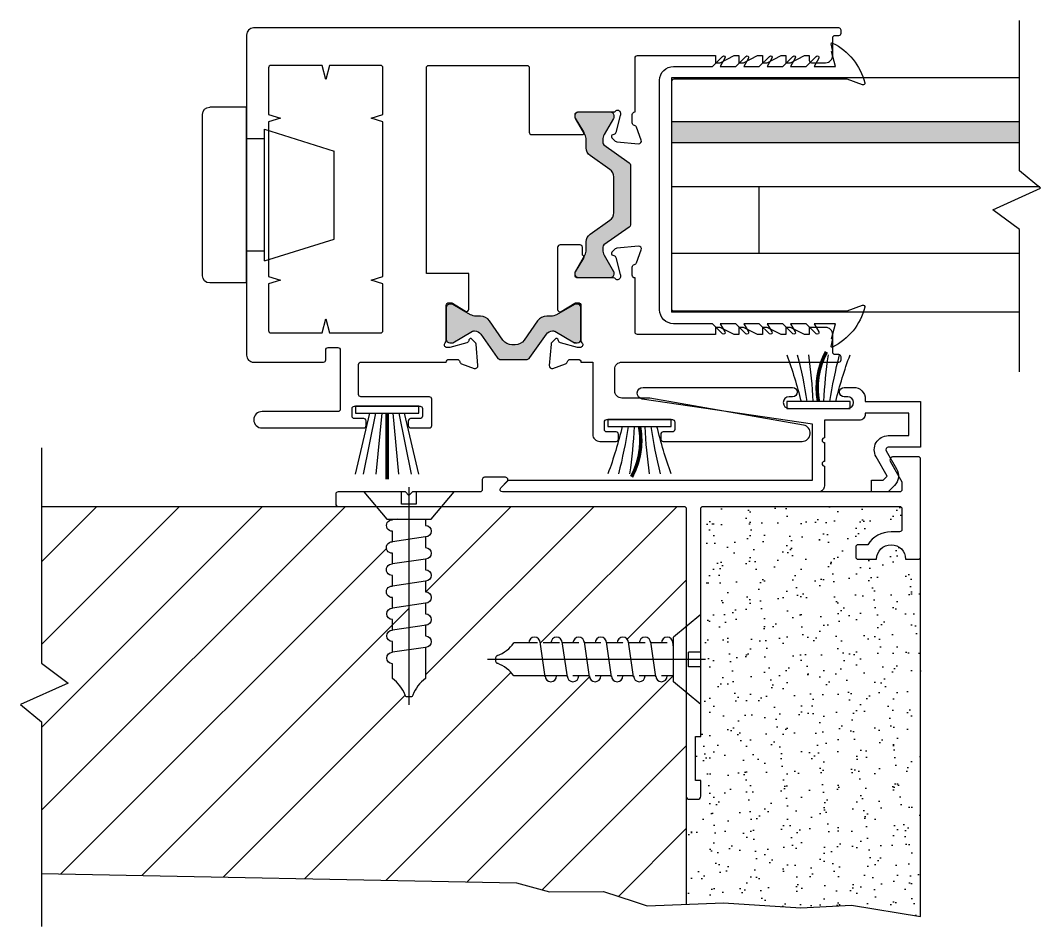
# Model space of a CAD drawing. Extents: x -10.3 to 43.3, y -15.2 to 27.6.
# Drawn here: x 6.907 to 11.259, y -7.689 to -3.822 of the extents above; entities that cross this region are included whole.
import ezdxf

# ---------------------------------------------------------------- set-up
doc = ezdxf.new("R2010")
doc.units = 0
doc.header["$LTSCALE"] = 0.25
doc.header["$MEASUREMENT"] = 0
doc.layers.get('0').update_dxf_attribs({"linetype": 'CONTINUOUS'})
for name, color, linetype in [('ALUM-RED', 1, 'CONTINUOUS'), ('FRAME', 1, 'CONTINUOUS'), ('GEOM', 1, 'CONTINUOUS'), ('GLASS-VINYL', 7, 'CONTINUOUS'), ('I-STRUT', 7, 'CONTINUOUS'), ('MISC', 7, 'CONTINUOUS'), ('SEAL', 7, 'CONTINUOUS'), ('SILL-PAN', 7, 'CONTINUOUS'), ('VENT', 5, 'CONTINUOUS')]:
    doc.layers.add(name, color=color, linetype=linetype)
doc.styles.get("Standard").update_dxf_attribs({"font": 'simplex.shx'})

# ---------------------------------------------------------------- blocks, each defined once
blk = doc.blocks.new('A$C078B526A')
blk.add_lwpolyline([(0.1924, 0.9287), (0.1924, 0)])
blk.add_lwpolyline([(0.0973, 0.793), (0.2875, 0.793), (0.3848, 0.9089), (0.2237, 0.9089), (0.2237, 0.8568), (0.1611, 0.8568), (0.1611, 0.9089), (0, 0.9089)], close=True)
at = {"linetype": 'Continuous'}
blk.add_lwpolyline([(0.263, 0.793), (0.263, 0.7655, -1), (0.263, 0.7166), (0.263, 0.6712, -1), (0.263, 0.6223), (0.263, 0.5769, -1), (0.263, 0.5281), (0.263, 0.4827, -1), (0.263, 0.4338), (0.263, 0.3884, -1), (0.263, 0.3395), (0.263, 0.2941, -1), (0.263, 0.2452), (0.263, 0.112, 0.148821), (0.2089, 0.0419, -0.355272), (0.1992, 0.0339), (0.1856, 0.0339, -0.355272), (0.1758, 0.0419, 0.148821), (0.1218, 0.112), (0.1218, 0.1754, -1), (0.1218, 0.2243), (0.1218, 0.2697, -1), (0.1218, 0.3186), (0.1218, 0.3639, -1), (0.1218, 0.4128), (0.1218, 0.4582, -1.039493), (0.1218, 0.5071), (0.1218, 0.5525, -1.039493), (0.1218, 0.6014), (0.1218, 0.6468, -1.039493), (0.1218, 0.6957), (0.1218, 0.7411, -1.039493), (0.1218, 0.7899), (0.1218, 0.793)], format="xyb", dxfattribs=at)
for points in [[(0.142, 0.793), (0.1218, 0.7899)], [(0.263, 0.7166), (0.1218, 0.6957)], [(0.263, 0.6223), (0.1218, 0.6014)], [(0.263, 0.5281), (0.1218, 0.5071)], [(0.263, 0.4338), (0.1218, 0.4128)], [(0.2672, 0.3399), (0.1218, 0.3186)], [(0.263, 0.2452), (0.1218, 0.2243)]]:
    blk.add_lwpolyline(points, dxfattribs=at)
blk = doc.blocks.new('A$C3DB10A03')
for p, q in [((0.9089, 0.3848), (0.793, 0.2875)), ((0.9089, 0.2237), (0.9089, 0.3848)), ((0.793, 0.0973), (0.793, 0.2875)), ((0.8568, 0.1611), (0.8568, 0.2237)), ((0.9089, 0.2237), (0.8568, 0.2237)), ((0.9287, 0.1924), (0, 0.1924)), ((0.9089, 0.1611), (0.8568, 0.1611)), ((0.9089, 0), (0.9089, 0.1611)), ((0.9089, 0), (0.793, 0.0973))]:
    blk.add_line(p, q)
at = {"linetype": 'Continuous'}
for p, q in [((0.2128, 0.263), (0.112, 0.263)), ((0.2456, 0.1176), (0.2239, 0.2672)), ((0.3071, 0.263), (0.237, 0.263)), ((0.3399, 0.1176), (0.3182, 0.2672)), ((0.3884, 0.263), (0.3186, 0.263)), ((0.4342, 0.1176), (0.4125, 0.2672)), ((0.4827, 0.263), (0.4128, 0.263)), ((0.5284, 0.1176), (0.5067, 0.2672)), ((0.5769, 0.263), (0.5071, 0.263)), ((0.6227, 0.1176), (0.601, 0.2672)), ((0.6712, 0.263), (0.6014, 0.263)), ((0.717, 0.1176), (0.6953, 0.2672)), ((0.7655, 0.263), (0.6957, 0.263)), ((0.793, 0.2428), (0.7896, 0.2672)), ((0.793, 0.263), (0.7899, 0.263)), ((0.0339, 0.1992), (0.0339, 0.1856)), ((0.2448, 0.1218), (0.112, 0.1218)), ((0.3391, 0.1218), (0.237, 0.1218)), ((0.4334, 0.1218), (0.3639, 0.1218)), ((0.5277, 0.1218), (0.4582, 0.1218)), ((0.622, 0.1218), (0.5525, 0.1218)), ((0.7162, 0.1218), (0.6468, 0.1218)), ((0.793, 0.1218), (0.7411, 0.1218))]:
    blk.add_line(p, q, dxfattribs=at)
for centre, radius, start, end in [((-0.0118, 0.3511), 0.152, 290.7051, 324.5638), ((0.1998, 0.263), 0.0244, 0, 180), ((0.2941, 0.263), 0.0244, 0, 180), ((0.3884, 0.263), 0.0244, 0, 180), ((0.4827, 0.263), 0.0244, 0, 180), ((0.4827, 0.263), 0.0244, 0, 180), ((0.5769, 0.263), 0.0244, 0, 180), ((0.6712, 0.263), 0.0244, 0, 180), ((0.6712, 0.263), 0.0244, 0, 180), ((0.7655, 0.263), 0.0244, 0, 180), ((0.7655, 0.263), 0.0244, 0, 180), ((0.0439, 0.1992), 0.00998, 101.7651, 180), ((0.0439, 0.1856), 0.00998, 180, 258.2349), ((-0.0118, 0.0337), 0.152, 35.4362, 69.2949), ((0.2697, 0.1218), 0.0244, 180, 0), ((0.3639, 0.1218), 0.0244, 180, 0), ((0.4582, 0.1218), 0.0244, 180, 0), ((0.5525, 0.1218), 0.0244, 180, 0), ((0.6468, 0.1218), 0.0244, 180, 0), ((0.7411, 0.1218), 0.0244, 180, 0)]:
    blk.add_arc(centre, radius, start, end, dxfattribs=at)
blk = doc.blocks.new('*U69')
for centre, radius, start, end in [((-0.3873, 1.7871), 1.763, 283.6901, 290.4335), ((-0.2499, 1.9234), 1.8948, 278.4944, 284.616), ((-0.0485, 1.8591), 1.8372, 272.4486, 278.6634), ((-0.0485, -1.8591), 1.8372, 81.3366, 87.5514), ((-0.2499, -1.9234), 1.8948, 75.384, 81.5056), ((-0.3873, -1.7871), 1.763, 69.5665, 76.3099)]:
    blk.add_arc(centre, radius, start, end)
at = {"layer": 'SEAL'}
blk.add_lwpolyline([(0, -0.135), (0, 0.135), (0.03, 0.135), (0.03, -0.135)], close=True, dxfattribs=at)
at = {"layer": 'SEAL', "const_width": 0.015}
blk.add_lwpolyline([(0.03, 0, 0.174097), (0.2414, 0.0342)], format="xyb", dxfattribs=at)
at = {"flags": 9}
for tag, p in [('MANUFACTURER_PART_#', (0, -0.1988)), ('FLEETWOOD_PART_#', (-0.0006, -0.2487))]:
    blk.add_attdef(tag, p, '', height=0.0312, dxfattribs=at)
blk = doc.blocks.new('A$C1D443341')
for p, q in [((0.188, 0.75), (0.031, 0.75)), ((0.188, 0.75), (0.188, 0)), ((0, 0.719), (0, 0.031)), ((0.264, 0.656), (0.562, 0.563)), ((0.264, 0.656), (0.264, 0.094)), ((0.264, 0.615), (0.188, 0.615)), ((0.562, 0.563), (0.562, 0.187)), ((0.264, 0.094), (0.562, 0.187)), ((0.264, 0.135), (0.188, 0.135)), ((0.188, 0), (0.031, 0))]:
    blk.add_line(p, q)
for centre, start, end in [((0.031, 0.719), 90, 180), ((0.031, 0.031), 180, 270)]:
    blk.add_arc(centre, 0.031, start, end)
blk = doc.blocks.new('25064-18mmX6mm-I-STRUT')
at = {"layer": 'I-STRUT'}
h = blk.add_hatch(color=256, dxfattribs=at)
h.dxf.hatch_style = 1
h.paths.add_polyline_path([(-0.2205, 0.3535, 0.57735), (-0.2341, 0.3299), (-0.1953, 0.2566, -0.131652), (-0.189, 0.233), (-0.189, 0.1993, 0.244698), (-0.1722, 0.167), (-0.0877, 0.1078, -0.244698), (-0.0709, 0.0756), (-0.0709, -0.0773, -0.244698), (-0.0877, -0.1095), (-0.1722, -0.1687, 0.244698), (-0.189, -0.201), (-0.189, -0.2347, -0.131652), (-0.1953, -0.2583), (-0.2352, -0.3274, 0.245227), (-0.2355, -0.3346, 0.507805), (-0.2205, -0.3552), (-0.0866, -0.3552, 0.57735), (-0.073, -0.3316), (-0.1118, -0.2583, -0.131652), (-0.1181, -0.2347), (-0.1181, -0.2235, -0.244698), (-0.1131, -0.2139), (-0.005, -0.1382, 0.244698), (0, -0.1285), (0, -0.1268), (0, 0.1268, 0.244698), (-0.005, 0.1365), (-0.1131, 0.2122, -0.244698), (-0.1181, 0.2218), (-0.1181, 0.233, -0.131652), (-0.1118, 0.2566), (-0.0719, 0.3257, 0.245227), (-0.0716, 0.3329, 0.507805), (-0.0866, 0.3535)])
blk.add_lwpolyline([(0, -0.1299), (0, -0.1268), (0, 0.1268, 0.244698), (-0.005, 0.1365), (-0.1131, 0.2122, -0.244698), (-0.1181, 0.2218), (-0.1181, 0.233, -0.131652), (-0.1118, 0.2566), (-0.0719, 0.3257, 0.131652), (-0.0709, 0.3296), (-0.0709, 0.3377, 0.414214), (-0.0866, 0.3535), (-0.2205, 0.3535, 0.414214), (-0.2362, 0.3377), (-0.2362, 0.3296, 0.131652), (-0.2352, 0.3257), (-0.1953, 0.2566, -0.131652), (-0.189, 0.233), (-0.189, 0.1993, 0.244698), (-0.1722, 0.167), (-0.0877, 0.1078, -0.244698), (-0.0709, 0.0756), (-0.0709, -0.0773, -0.244698), (-0.0877, -0.1095), (-0.1722, -0.1687, 0.244698), (-0.189, -0.201), (-0.189, -0.2347, -0.131652), (-0.1953, -0.2583), (-0.2352, -0.3274, 0.131652), (-0.2362, -0.3313), (-0.2362, -0.3394, 0.414214), (-0.2205, -0.3552), (-0.0866, -0.3552, 0.414214), (-0.0709, -0.3394), (-0.0709, -0.3313, 0.131652), (-0.0719, -0.3274), (-0.1118, -0.2583, -0.131652), (-0.1181, -0.2347), (-0.1181, -0.2235, -0.244698), (-0.1131, -0.2139), (-0.005, -0.1382, 0.244698), (0, -0.1285)], format="xyb", dxfattribs=at)
blk = doc.blocks.new('3728-1-FIXED-INTERLOCKER')
at = {"layer": 'VENT', "linetype": 'Continuous'}
blk.add_lwpolyline([(-0.9169, 0.7195), (-0.9715, 0.7394), (-0.9715, 0.7394, 0.548619), (-0.9871, 0.7275), (-0.9791, 0.6359, 0.176327), (-0.9757, 0.6287), (-0.9616, 0.6146, 0.57735), (-0.9487, 0.618), (-0.9475, 0.6224, -0.267949), (-0.9393, 0.6306), (-0.8671, 0.65, -0.065543), (-0.8641, 0.6504), (-0.8555, 0.6504, -0.6885), (-0.8477, 0.6301, 0.213422), (-0.8516, 0.6214), (-0.8516, 0.471, -0.414214), (-0.8632, 0.4594), (-0.8718, 0.4594, -0.137872), (-0.8778, 0.4611), (-0.9332, 0.4949, 0.585524), (-0.9484, 0.4864), (-0.9484, 0.3344), (-0.7674, 0.3344), (-0.7674, -0.543, -0.414214), (-0.7774, -0.553), (-1.196, -0.553, -0.414214), (-1.206, -0.543), (-1.206, -0.268, 0.414214), (-1.216, -0.258), (-1.4324, -0.258, 0.585524), (-1.439, -0.2698), (-1.4031, -0.3286, -0.137872), (-1.4014, -0.3346), (-1.4014, -0.3432, -0.414214), (-1.413, -0.3548), (-1.5654, -0.3548, 0.213422), (-1.5741, -0.3587, -0.6885), (-1.5944, -0.3509), (-1.5944, -0.3423, -0.065543), (-1.594, -0.3393), (-1.5746, -0.2671, -0.267949), (-1.5664, -0.2589), (-1.562, -0.2577, 0.57735), (-1.5586, -0.2447), (-1.5727, -0.2307, 0.176327), (-1.5799, -0.2273), (-1.6715, -0.2193, 0.548619), (-1.6834, -0.2348), (-1.6834, -0.2349), (-1.6635, -0.2895, 0.263725), (-1.6548, -0.2969, -0.359508), (-1.6454, -0.3083), (-1.6454, -0.3432, -0.414214), (-1.657, -0.3548), (-1.657, -0.585, -0.414214), (-1.667, -0.595), (-2, -0.595), (-2, -0.565), (-2.02, -0.565), (-2.08, -0.595), (-2.1, -0.595), (-2.1, -0.565), (-2.12, -0.565), (-2.18, -0.595), (-2.2, -0.595), (-2.2, -0.565), (-2.22, -0.565), (-2.28, -0.595), (-2.3, -0.595), (-2.3, -0.565), (-2.32, -0.565), (-2.38, -0.595), (-2.4, -0.595), (-2.4, -0.575, 0.414214), (-2.41, -0.565), (-2.47, -0.565, 0.414214), (-2.5, -0.595), (-2.5, -0.671, -0.414214), (-2.51, -0.681), (-2.526, -0.681, 0.414214), (-2.536, -0.691), (-2.536, -0.703, 0.414214), (-2.526, -0.713), (-0.03, -0.713, 0.414214), (0, -0.683), (0, 0.683, 0.414214), (-0.03, 0.713), (-0.328, 0.713, 0.414214), (-0.338, 0.703), (-0.338, 0.661, -0.414214), (-0.348, 0.651), (-0.39, 0.651, -0.414214), (-0.4, 0.661), (-0.4, 0.914, -0.414214), (-0.39, 0.924), (-0.066, 0.924, 1), (-0.066, 0.994), (-0.5, 0.994, 0.414214), (-0.51, 0.984), (-0.51, 0.964, 0.414214), (-0.5, 0.954), (-0.46, 0.954, -0.414214), (-0.45, 0.944), (-0.45, 0.911, -0.414214), (-0.46, 0.901), (-0.74, 0.901, -0.414214), (-0.75, 0.911), (-0.75, 0.944, -0.414214), (-0.74, 0.954), (-0.7, 0.954, 0.414214), (-0.69, 0.964), (-0.69, 0.984, 0.414214), (-0.7, 0.994), (-0.78, 0.994, 0.414214), (-0.79, 0.984), (-0.79, 0.871, 0.414214), (-0.78, 0.861), (-0.488, 0.861, -0.414214), (-0.478, 0.851), (-0.478, 0.723, -0.414214), (-0.488, 0.713), (-0.8516, 0.713, -0.414214), (-0.8632, 0.7014), (-0.8981, 0.7014, -0.359508), (-0.9095, 0.7108, 0.263725), (-0.9169, 0.7195), (-0.9715, 0.7394), (-0.9715, 0.7394, 0.548619), (-0.9871, 0.7275), (-0.9791, 0.6359)], format="xyb", dxfattribs=at)
blk.add_lwpolyline([(-0.094, -0.3435), (-0.1445, -0.328), (-0.094, -0.3125), (-0.094, 0.3475), (-0.1445, 0.363), (-0.094, 0.3785), (-0.094, 0.578, 0.414214), (-0.104, 0.588), (-0.3227, 0.588), (-0.3382, 0.528), (-0.3537, 0.588), (-0.572, 0.588, 0.414214), (-0.582, 0.578), (-0.582, 0.3786), (-0.5315, 0.3633), (-0.582, 0.348), (-0.582, -0.313), (-0.5315, -0.3283), (-0.582, -0.3436), (-0.582, -0.543, 0.414214), (-0.572, -0.553), (-0.3537, -0.553), (-0.3382, -0.493), (-0.3227, -0.553), (-0.104, -0.553, 0.414214), (-0.094, -0.543)], format="xyb", close=True, dxfattribs=at)
blk = doc.blocks.new('3728-2-FIXED-INTERLOCKER')
at = {"layer": 'VENT', "linetype": 'Continuous'}
blk.add_lwpolyline([(-1.8264, 1.001, -0.414214), (-1.8164, 1.011), (-1.7764, 1.011, 0.414214), (-1.7664, 1.021), (-1.7664, 1.041, 0.414214), (-1.7764, 1.051), (-2.3695, 1.051, 0.916331), (-2.3756, 0.9815), (-1.7204, 0.866), (-1.6004, 0.866, -0.414214), (-1.5704, 0.836), (-1.5704, 0.743, -0.414214), (-1.6004, 0.713), (-2.526, 0.713, 0.414214), (-2.536, 0.703), (-2.536, 0.691, 0.414214), (-2.526, 0.681), (-2.51, 0.681, -0.414214), (-2.5, 0.671), (-2.5, 0.595, 0.414214), (-2.47, 0.565), (-2.4, 0.565), (-2.4, 0.595), (-2.38, 0.595), (-2.32, 0.565), (-2.3, 0.565), (-2.3, 0.595), (-2.28, 0.595), (-2.22, 0.565), (-2.2, 0.565), (-2.2, 0.595), (-2.18, 0.595), (-2.12, 0.565), (-2.1, 0.565), (-2.1, 0.595), (-2.08, 0.595), (-2.02, 0.565), (-2, 0.565), (-2, 0.595), (-1.667, 0.595, -0.414214), (-1.657, 0.585), (-1.657, 0.3539, -0.414214), (-1.6454, 0.3422), (-1.6454, 0.3074, -0.359508), (-1.6548, 0.296, 0.263725), (-1.6635, 0.2885), (-1.6834, 0.234), (-1.6834, 0.2339, 0.548619), (-1.6715, 0.2183), (-1.5799, 0.2264, 0.176327), (-1.5727, 0.2297), (-1.5586, 0.2438, 0.57735), (-1.562, 0.2568), (-1.5664, 0.2579, -0.267949), (-1.5746, 0.2662), (-1.594, 0.3384, -0.065543), (-1.5944, 0.3414), (-1.5944, 0.35, -0.6885), (-1.5741, 0.3577, 0.213422), (-1.5654, 0.3539), (-1.413, 0.3539, -0.414214), (-1.4014, 0.3422), (-1.4014, 0.3337, -0.137872), (-1.4031, 0.3276), (-1.439, 0.2688, 0.585524), (-1.4324, 0.257), (-1.4324, 0.223, 0.414214), (-1.4224, 0.213), (-1.337, 0.213, 0.414214), (-1.327, 0.223), (-1.327, 0.4879, 0.585524), (-1.3422, 0.4964), (-1.4001, 0.4611, -0.137872), (-1.4062, 0.4594), (-1.4148, 0.4594, -0.414214), (-1.4264, 0.471), (-1.4264, 0.6214, 0.213422), (-1.4303, 0.6301, -0.6885), (-1.4225, 0.6504), (-1.4139, 0.6504, -0.065543), (-1.4109, 0.65), (-1.3387, 0.6306, -0.267949), (-1.3305, 0.6224), (-1.3293, 0.618, 0.57735), (-1.3163, 0.6146), (-1.3022, 0.6287, 0.176327), (-1.2989, 0.6359), (-1.2909, 0.7275, 0.548619), (-1.3064, 0.7394), (-1.3065, 0.7394), (-1.3611, 0.7195, 0.263725), (-1.3685, 0.7108, -0.359508), (-1.3799, 0.7014), (-1.4148, 0.7014, -0.414214), (-1.4264, 0.713), (-1.4764, 0.713), (-1.4764, 0.7587), (-1.4764, 1.021, 0.414214), (-1.5064, 1.051), (-1.5764, 1.051, 0.414214), (-1.5864, 1.041), (-1.5864, 1.021, 0.414214), (-1.5764, 1.011), (-1.5364, 1.011, -0.414214), (-1.5264, 1.001), (-1.5264, 0.968, -0.414214), (-1.5364, 0.958), (-1.8164, 0.958, -0.414214), (-1.8264, 0.968)], format="xyb", close=True, dxfattribs=at)
blk = doc.blocks.new('25066-14.6mmX6mm-I-STRUT')
at = {"layer": 'I-STRUT'}
h = blk.add_hatch(color=256, dxfattribs=at)
h.dxf.hatch_style = 1
h.paths.add_polyline_path([(-0.0068, -0.063), (0, -0.063), (0.0068, -0.063, -0.244698), (0.0455, -0.0831), (0.1027, -0.1649, 0.304221), (0.1509, -0.1859, -0.181711), (0.1837, -0.1914), (0.2205, -0.2126), (0.2596, -0.2352, 0.245227), (0.2669, -0.2355, 0.507805), (0.2874, -0.2205), (0.2874, -0.2008), (0.2874, -0.1063), (0.2874, -0.0866, 0.57735), (0.2638, -0.073), (0.2205, -0.0945), (0.1728, -0.122), (0.166, -0.122, -0.244698), (0.1402, -0.1086), (0.07, -0.0084, 0.244698), (0.0539, 0), (0, 0), (-0.0539, 0, 0.244698), (-0.07, -0.0084), (-0.1402, -0.1086, -0.244698), (-0.166, -0.122), (-0.1728, -0.122), (-0.2596, -0.0719, 0.245227), (-0.2669, -0.0716, 0.507805), (-0.2874, -0.0866), (-0.2874, -0.1063), (-0.2874, -0.2008), (-0.2874, -0.2205, 0.57735), (-0.2638, -0.2341), (-0.1837, -0.1914, -0.131652), (-0.1601, -0.185), (-0.1414, -0.185, 0.244698), (-0.1027, -0.1649), (-0.0455, -0.0831, -0.244698)])
blk.add_lwpolyline([(-0.2635, -0.0709), (-0.2717, -0.0709, 0.414214), (-0.2874, -0.0866), (-0.2874, -0.1063), (-0.2874, -0.2008), (-0.2874, -0.2205, 0.414214), (-0.2717, -0.2362), (-0.2635, -0.2362, 0.131652), (-0.2596, -0.2352), (-0.1837, -0.1914, -0.131652), (-0.1601, -0.185), (-0.1414, -0.185, 0.244698), (-0.1027, -0.1649), (-0.0455, -0.0831, -0.244698), (-0.0068, -0.063), (0, -0.063), (0.0068, -0.063, -0.244698), (0.0455, -0.0831), (0.1027, -0.1649, 0.244698), (0.1414, -0.185), (0.1601, -0.185, -0.131652), (0.1837, -0.1914), (0.2205, -0.2126), (0.2596, -0.2352, 0.131652), (0.2635, -0.2362), (0.2717, -0.2362, 0.414214), (0.2874, -0.2205), (0.2874, -0.2008), (0.2874, -0.1063), (0.2874, -0.0866, 0.414214), (0.2717, -0.0709), (0.2635, -0.0709, 0.131652), (0.2596, -0.0719), (0.2205, -0.0945), (0.1755, -0.1205, -0.131652), (0.1696, -0.122), (0.166, -0.122, -0.244698), (0.1402, -0.1086), (0.07, -0.0084, 0.244698), (0.0539, 0), (0, 0), (-0.0539, 0, 0.244698), (-0.07, -0.0084), (-0.1402, -0.1086, -0.244698), (-0.166, -0.122), (-0.1696, -0.122, -0.131652), (-0.1755, -0.1205), (-0.2596, -0.0719), (-0.2614, -0.0709), (-0.2635, -0.0709, -0.131652), (-0.2596, -0.0719)], format="xyb", dxfattribs=at)
blk = doc.blocks.new('*U31')
for centre, radius, start, end in [((-0.3932, 1.8385), 1.8144, 283.4872, 290.1344), ((-0.2541, 1.9815), 1.9529, 278.3647, 284.3947), ((-0.0497, 1.9172), 1.8953, 272.4104, 278.5292), ((-0.0497, -1.9172), 1.8953, 81.4708, 87.5896), ((-0.2541, -1.9815), 1.9529, 75.6053, 81.6353), ((-0.3932, -1.8385), 1.8144, 69.8656, 76.5128)]:
    blk.add_arc(centre, radius, start, end)
at = {"layer": 'SEAL'}
blk.add_lwpolyline([(0, -0.135), (0, 0.135), (0.03, 0.135), (0.03, -0.135)], close=True, dxfattribs=at)
at = {"layer": 'SEAL', "const_width": 0.015}
blk.add_lwpolyline([(0.03, 0, 0.171612), (0.2445, 0.0342)], format="xyb", dxfattribs=at)
at = {"flags": 9}
for tag, p in [('MANUFACTURER_PART_#', (0, -0.1988)), ('FLEETWOOD_PART_#', (-0.0006, -0.2487))]:
    blk.add_attdef(tag, p, '', height=0.0312, dxfattribs=at)
blk = doc.blocks.new('19117-Seal')
for p, q in [((0.29, 0.1349), (0.03, 0.0742)), ((0.03, 0.0494), (0.29, 0.1025)), ((0.03, 0.0235), (0.29, 0.0488)), ((0.03, -0.0235), (0.29, -0.0488)), ((0.03, -0.0494), (0.29, -0.1025)), ((0.29, -0.135), (0.03, -0.0742))]:
    blk.add_line(p, q)
at = {"const_width": 0.015}
blk.add_lwpolyline([(0.03, 0), (0.3116, 0)], dxfattribs=at)
at = {"layer": 'SEAL'}
blk.add_lwpolyline([(0, -0.135), (0, 0.135), (0.03, 0.135), (0.03, -0.135)], close=True, dxfattribs=at)
at = {"flags": 9}
for tag, p in [('MANUFACTURER_PART_#', (0, -0.1988)), ('FLEETWOOD_PART_#', (-0.0006, -0.2487))]:
    blk.add_attdef(tag, p, '', height=0.0312, dxfattribs=at)
blk = doc.blocks.new('*U32')
for name, p in [('3728-2-FIXED-INTERLOCKER', (1.8125, 0)), ('3728-1-FIXED-INTERLOCKER', (1.8125, 0)), ('25066-14.6mmX6mm-I-STRUT', (0.6735, 0.7018))]:
    blk.add_blockref(name, p)
at = {"xscale": -1}
blk.add_blockref('25064-18mmX6mm-I-STRUT', (0.1749, 0), dxfattribs=at)
at = {"layer": 'MISC', "xscale": -1}
blk.add_blockref('A$C1D443341', (2.0005, -0.375), dxfattribs=at)
at = {"layer": 'SEAL', "xscale": -1, "rotation": 270}
for name, p in [('19117-Seal', (1.2125, 0.901)), ('*U31', (0.1361, 0.958))]:
    blk.add_blockref(name, p, dxfattribs=at)

msp = doc.modelspace()

# ---------------------------------------------------------------- hatches: boundary and pattern name
msp.add_hatch(color=256).paths.add_polyline_path([(11.169, -4.3448), (9.6838, -4.3448), (9.6838, -4.2548), (11.169, -4.2548)])
h = msp.add_hatch()
h.set_pattern_fill('ANSI31', color=256, scale=2, style=0)
h.set_pattern_definition([(45, (-131.40105, -180.5925), (-0.1767767, 0.1767767), [])])
edge = h.paths.add_edge_path()
edge.add_line((9.581, -7.5998), (9.7471, -7.5934))
edge.add_line((9.7471, -7.5934), (9.7471, -6.6892))
edge.add_line((9.7471, -6.6892), (9.6934, -6.6442))
edge.add_line((9.6934, -6.6442), (9.6934, -6.6196))
edge.add_line((9.6934, -6.6196), (9.6658, -6.6196))
edge.add_arc((9.6414, -6.6196), 0.0244, 189.9849, 360, ccw=False)
edge.add_line((9.6173, -6.6238), (9.6167, -6.6196))
edge.add_line((9.6167, -6.6196), (9.5716, -6.6196))
edge.add_arc((9.5471, -6.6196), 0.0244, 189.9849, 360, ccw=False)
edge.add_line((9.5231, -6.6238), (9.5224, -6.6196))
edge.add_line((9.5224, -6.6196), (9.4773, -6.6196))
edge.add_arc((9.4528, -6.6196), 0.0244, 189.9849, 360, ccw=False)
edge.add_line((9.4288, -6.6238), (9.4282, -6.6196))
edge.add_line((9.4282, -6.6196), (9.383, -6.6196))
edge.add_arc((9.3586, -6.6196), 0.0244, 189.9849, 360, ccw=False)
edge.add_line((9.3345, -6.6238), (9.3339, -6.6196))
edge.add_line((9.3339, -6.6196), (9.2887, -6.6196))
edge.add_arc((9.2643, -6.6196), 0.0244, -180, 0, ccw=False)
edge.add_line((9.2398, -6.6196), (9.1945, -6.6196))
edge.add_arc((9.17, -6.6196), 0.0244, 189.9849, 360, ccw=False)
edge.add_line((9.1459, -6.6238), (9.1453, -6.6196))
edge.add_line((9.1453, -6.6196), (9.1373, -6.6196))
edge.add_line((9.1373, -6.6196), (9.0123, -6.6196))
edge.add_arc((8.8885, -6.7077), 0.152, 35.4362, 69.2949)
edge.add_arc((8.9443, -6.5558), 0.00998, 180, 258.2349, ccw=False)
edge.add_line((8.9343, -6.5558), (8.9343, -6.5352))
edge.add_arc((8.8885, -6.3903), 0.152, 287.5356, 324.5638)
edge.add_line((9.0123, -6.4784), (9.0757, -6.4784))
edge.add_arc((9.1002, -6.4784), 0.0244, 9.9849, 180, ccw=False)
edge.add_line((9.1242, -6.4742), (9.1351, -6.549))
edge.add_line((9.1351, -6.549), (9.3236, -6.549))
edge.add_line((9.3236, -6.549), (9.3134, -6.4784))
edge.add_line((9.3134, -6.4784), (9.3586, -6.4784))
edge.add_arc((9.383, -6.4784), 0.0244, 9.9849, 180, ccw=False)
edge.add_line((9.4071, -6.4742), (9.4077, -6.4784))
edge.add_line((9.4077, -6.4784), (9.4528, -6.4784))
edge.add_arc((9.4773, -6.4784), 0.0244, 9.9849, 180, ccw=False)
edge.add_line((9.5014, -6.4742), (9.502, -6.4784))
edge.add_line((9.502, -6.4784), (9.5471, -6.4784))
edge.add_arc((9.5716, -6.4784), 0.0244, 9.9849, 180, ccw=False)
edge.add_line((9.5956, -6.4742), (9.5963, -6.4784))
edge.add_line((9.5963, -6.4784), (9.6414, -6.4784))
edge.add_arc((9.6658, -6.4784), 0.0244, 9.9849, 180, ccw=False)
edge.add_line((9.6899, -6.4742), (9.6905, -6.4784))
edge.add_line((9.6905, -6.4784), (9.6934, -6.4784))
edge.add_line((9.6934, -6.4784), (9.6934, -6.4539))
edge.add_line((9.6934, -6.4539), (9.7471, -6.4088))
edge.add_line((9.7471, -6.4088), (9.7471, -5.9058))
edge.add_arc((9.7371, -5.9058), 0.01, 360, 450.0334)
edge.add_line((9.7371, -5.8958), (8.7048, -5.8961))
edge.add_line((8.7048, -5.8961), (8.6599, -5.9497))
edge.add_line((8.6599, -5.9497), (8.6353, -5.9497))
edge.add_line((8.6353, -5.9497), (8.6353, -5.9773))
edge.add_arc((8.6353, -6.0017), 0.0244, -80.0151, 90, ccw=False)
edge.add_line((8.6396, -6.0258), (8.6353, -6.0264))
edge.add_line((8.6353, -6.0264), (8.6353, -6.0716))
edge.add_arc((8.6353, -6.096), 0.0244, -80.0151, 90, ccw=False)
edge.add_line((8.6396, -6.1201), (8.6353, -6.1207))
edge.add_line((8.6353, -6.1207), (8.6353, -6.1658))
edge.add_arc((8.6353, -6.1903), 0.0244, -80.0151, 90, ccw=False)
edge.add_line((8.6396, -6.2144), (8.6353, -6.215))
edge.add_line((8.6353, -6.215), (8.6353, -6.2601))
edge.add_arc((8.6353, -6.2846), 0.0244, -80.0151, 90, ccw=False)
edge.add_line((8.6396, -6.3086), (8.6353, -6.3093))
edge.add_line((8.6353, -6.3093), (8.6353, -6.3544))
edge.add_arc((8.6353, -6.3788), 0.0244, -90, 90, ccw=False)
edge.add_line((8.6353, -6.4033), (8.6353, -6.4487))
edge.add_arc((8.6353, -6.4731), 0.0244, -80.0151, 90, ccw=False)
edge.add_line((8.6396, -6.4972), (8.6353, -6.4978))
edge.add_line((8.6353, -6.4978), (8.6353, -6.5058))
edge.add_line((8.6353, -6.5058), (8.6353, -6.6308))
edge.add_arc((8.7234, -6.7546), 0.152, 125.4362, 159.2949)
edge.add_arc((8.5715, -6.6989), 0.00998, 270, 348.2349, ccw=False)
edge.add_line((8.5715, -6.7088), (8.5509, -6.7088))
edge.add_arc((8.406, -6.7546), 0.152, 17.5356, 54.5638)
edge.add_line((8.4941, -6.6308), (8.4941, -6.5674))
edge.add_arc((8.4941, -6.543), 0.0244, 99.9849, 270, ccw=False)
edge.add_line((8.4899, -6.5189), (8.5647, -6.508))
edge.add_line((8.5647, -6.508), (8.5647, -6.3195))
edge.add_line((8.5647, -6.3195), (8.4941, -6.3297))
edge.add_line((8.4941, -6.3297), (8.4941, -6.2846))
edge.add_arc((8.4941, -6.2601), 0.0244, 99.9849, 270, ccw=False)
edge.add_line((8.4899, -6.236), (8.4941, -6.2354))
edge.add_line((8.4941, -6.2354), (8.4941, -6.1903))
edge.add_arc((8.4941, -6.1658), 0.0244, 99.9849, 270, ccw=False)
edge.add_line((8.4899, -6.1418), (8.4941, -6.1412))
edge.add_line((8.4941, -6.1412), (8.4941, -6.096))
edge.add_arc((8.4941, -6.0716), 0.0244, 99.9849, 270, ccw=False)
edge.add_line((8.4899, -6.0475), (8.4941, -6.0469))
edge.add_line((8.4941, -6.0469), (8.4941, -6.0017))
edge.add_arc((8.4941, -5.9773), 0.0244, 99.9849, 270, ccw=False)
edge.add_line((8.4899, -5.9532), (8.4941, -5.9526))
edge.add_line((8.4941, -5.9526), (8.4941, -5.9497))
edge.add_line((8.4941, -5.9497), (8.4696, -5.9497))
edge.add_line((8.4696, -5.9497), (8.4247, -5.8962))
edge.add_line((8.4247, -5.8962), (6.997, -5.8963))
edge.add_line((6.997, -5.8963), (6.997, -6.5653))
edge.add_line((6.997, -6.5653), (7.1113, -6.6496))
edge.add_line((7.1113, -6.6496), (6.9074, -6.741))
edge.add_line((6.9074, -6.741), (6.997, -6.8153))
edge.add_line((6.997, -6.8153), (6.997, -7.4631))
edge.add_line((6.997, -7.4631), (9.0238, -7.5025))
edge.add_line((9.0238, -7.5025), (9.1637, -7.541))
edge.add_line((9.1637, -7.541), (9.3947, -7.5386))
edge.add_line((9.3947, -7.5386), (9.5245, -7.5822))
edge.add_line((9.5245, -7.5822), (9.581, -7.5998))
h = msp.add_hatch()
h.set_pattern_fill('AR-SAND', color=256, scale=0.0625, angle=90, style=0)
h.set_pattern_definition([(127.5, (-131.40105, -180.59251), (-0.120426486, -0.003937085), [0, -0.095, 0, -0.10625, 0, -0.1015625]), (97.5, (-131.40105, -180.59251), (-0.17638413, 0.11061104), [0, -0.05125, 0, -0.085625, 0, -0.0328125]), (57.5, (-131.40105, -180.66938), (-0.00035369, 0.194633866), [0, -0.03125, 0, -0.1125, 0, -0.146875]), (47.5, (-131.40105, -180.66938), (-0.05485472, 0.18788291), [0, -0.015625, 0, -0.07375, 0, -0.084375])])
edge = h.paths.add_edge_path()
edge.add_line((9.7471, -7.5934), (9.9057, -7.5873))
edge.add_line((9.9057, -7.5873), (10.2355, -7.6087))
edge.add_line((10.2355, -7.6087), (10.4528, -7.5981))
edge.add_line((10.4528, -7.5981), (10.747, -7.6454))
edge.add_line((10.747, -7.6454), (10.747, -6.1114))
edge.add_arc((10.737, -6.1114), 0.01, -90, 0, ccw=False)
edge.add_line((10.737, -6.1214), (10.683, -6.1214))
edge.add_arc((10.621, -6.1214), 0.062, 0, 180)
edge.add_line((10.559, -6.1214), (10.4801, -6.1214))
edge.add_arc((10.4801, -6.1114), 0.01, 180, 270, ccw=False)
edge.add_line((10.4701, -6.1114), (10.4701, -6.0694))
edge.add_arc((10.4801, -6.0694), 0.01, 90, 180, ccw=False)
edge.add_line((10.4801, -6.0594), (10.5218, -6.0594))
edge.add_arc((10.621, -6.1214), 0.117, 90, 148.0003, ccw=False)
edge.add_line((10.621, -6.0044), (10.657, -6.0044))
edge.add_arc((10.657, -5.9944), 0.01, 270, 360)
edge.add_line((10.667, -5.9944), (10.667, -5.9058))
edge.add_arc((10.657, -5.9058), 0.01, 0, 90)
edge.add_line((10.657, -5.8958), (9.8191, -5.8958))
edge.add_arc((9.8191, -5.9058), 0.01, 90, 180)
edge.add_line((9.8091, -5.9058), (9.8091, -6.3568))
edge.add_line((9.8091, -6.3568), (9.8093, -6.3566))
edge.add_line((9.8093, -6.3566), (9.8093, -6.5177))
edge.add_line((9.8093, -6.5177), (9.8093, -6.5803))
edge.add_line((9.8093, -6.5803), (9.8093, -6.5803))
edge.add_line((9.8093, -6.5803), (9.8093, -6.7414))
edge.add_line((9.8093, -6.7414), (9.8091, -6.8777))
edge.add_line((9.8091, -6.8777), (9.7871, -6.8777))
edge.add_line((9.7871, -6.8777), (9.7871, -7.0657))
edge.add_line((9.7871, -7.0657), (9.8091, -7.0657))
edge.add_line((9.8091, -7.0657), (9.8091, -7.1324))
edge.add_arc((9.7958, -7.1324), 0.0133, -90, 0, ccw=False)
edge.add_line((9.7958, -7.1457), (9.7471, -7.1457))
edge.add_line((9.7471, -7.1457), (9.7471, -7.5934))

# ---------------------------------------------------------------- linework, layer by layer
for p, q in [((6.997, -5.8963), (9.7371, -5.8958)), ((9.7471, -5.9058), (9.7471, -7.5934)), ((10.747, -7.6454), (10.747, -5.8963))]:
    msp.add_line(p, q)
msp.add_lwpolyline([(6.997, -7.4631), (9.0238, -7.5025), (9.1637, -7.541), (9.3947, -7.5386), (9.5245, -7.5822), (9.581, -7.5998), (9.9057, -7.5873), (10.2355, -7.6087), (10.4528, -7.5981), (10.747, -7.6454)])
at = {"layer": 'ALUM-RED'}
msp.add_lwpolyline([(10.667, -5.9058), (10.667, -5.9944, -0.414214), (10.657, -6.0044), (10.621, -6.0044, 0.258619), (10.5218, -6.0594), (10.4801, -6.0594, 0.414214), (10.4701, -6.0694), (10.4701, -6.1114, 0.414214), (10.4801, -6.1214), (10.559, -6.1214, -1), (10.683, -6.1214), (10.737, -6.1214, 0.414214), (10.747, -6.1114), (10.747, -5.6939, 0.414214), (10.737, -5.6839), (10.631, -5.6839, 0.57735), (10.6181, -5.7064), (10.667, -5.7912), (10.667, -5.8238, -0.414214), (10.657, -5.8338), (8.9634, -5.8338, -0.668179), (8.9563, -5.8168), (8.9841, -5.7889, 0.668179), (8.9771, -5.7718), (8.8872, -5.7718, 0.414214), (8.8772, -5.7818), (8.8772, -5.8238, -0.414214), (8.8672, -5.8338), (8.5797, -5.8338), (8.5647, -5.8488), (8.5497, -5.8338), (8.2622, -5.8338, 0.414214), (8.2522, -5.8438), (8.2522, -5.8858, 0.414214), (8.2622, -5.8958), (9.7371, -5.8958, -0.414214), (9.7471, -5.9058), (9.7471, -7.1324, 0.414214), (9.7605, -7.1457), (9.7958, -7.1457, 0.414214), (9.8091, -7.1324), (9.8091, -7.0657), (9.7871, -7.0657), (9.7871, -6.8777), (9.8091, -6.8777), (9.8091, -5.9058, -0.414214), (9.8191, -5.8958), (10.657, -5.8958, -0.414214)], format="xyb", close=True, dxfattribs=at)
at = {"layer": 'FRAME', "lineweight": 25}
msp.add_lwpolyline([(10.6092, -5.5938), (10.697, -5.5938), (10.697, -5.4978), (10.511, -5.4978), (10.511, -5.5028, -0.414214), (10.486, -5.5278), (10.3364, -5.5278), (10.3364, -5.6038, 1), (10.3364, -5.6238), (10.3364, -5.7038, 1), (10.3364, -5.7238), (10.3364, -5.8088, -0.414214), (10.3114, -5.8338), (8.9634, -5.8338, -0.668179), (8.9563, -5.8168), (8.9892, -5.7838), (10.2864, -5.7838), (10.2864, -5.5448), (9.5599, -5.4376, -0.929257), (9.5636, -5.3878), (10.201, -5.3878, -1), (10.201, -5.4278), (10.186, -5.4278, 1), (10.186, -5.4778), (10.436, -5.4778, 1), (10.436, -5.4278), (10.421, -5.4278, -1), (10.421, -5.3878), (10.461, -5.3878, -0.414214), (10.511, -5.4378), (10.511, -5.4478), (10.747, -5.4478), (10.747, -5.6438), (10.6092, -5.6438, 0.57735), (10.6005, -5.6588), (10.6445, -5.735, -0.339454), (10.6349, -5.8074), (10.6085, -5.8338), (10.5375, -5.8338), (10.5375, -5.7838), (10.5878, -5.7838), (10.605, -5.7666), (10.5572, -5.6838, -0.57735)], format="xyb", close=True, dxfattribs=at)
at = {"layer": 'GEOM'}
msp.add_lwpolyline([(9.8926, -4.0183), (9.9586, -4.0183), (10.0019, -3.9755, -0.893932), (10.0125, -3.9834), (9.9926, -4.0183), (10.0586, -4.0183), (10.1019, -3.9755, -0.893932), (10.1125, -3.9834), (10.0926, -4.0183), (10.1586, -4.0183), (10.2019, -3.9755, -0.893932), (10.2125, -3.9834), (10.1926, -4.0183), (10.2586, -4.0183), (10.3019, -3.9755, -0.893932), (10.3125, -3.9834), (10.2926, -4.0183), (10.3834, -4.0183), (10.3663, -3.9543), (10.3725, -3.9543), (10.366, -3.9217, -0.753444), (10.3715, -3.9185, -0.220549), (10.5084, -4.0885, -0.642909), (10.499, -4.0971), (10.433, -4.0733), (9.6938, -4.0733, 0.414214), (9.6838, -4.0833), (9.6838, -4.5673), (9.6838, -5.0514, 0.414214), (9.6938, -5.0614), (10.433, -5.0614), (10.499, -5.0375, -0.642909), (10.5084, -5.0461, -0.220549), (10.3715, -5.2162, -0.753444), (10.366, -5.2129), (10.3725, -5.1803), (10.3663, -5.1803), (10.3834, -5.1163), (10.2926, -5.1164), (10.3125, -5.1513, -0.893932), (10.3019, -5.1592), (10.2586, -5.1164), (10.1926, -5.1164), (10.2125, -5.1513, -0.893932), (10.2019, -5.1592), (10.1586, -5.1164), (10.0926, -5.1164), (10.1125, -5.1513, -0.893932), (10.1019, -5.1592), (10.0586, -5.1164), (9.9926, -5.1164), (10.0125, -5.1513, -0.893932), (10.0019, -5.1592), (9.9586, -5.1164), (9.8926, -5.1164), (9.9125, -5.1513, -0.893932), (9.9019, -5.1592), (9.8586, -5.1164), (9.6928, -5.1163, -0.414214), (9.6338, -5.0573), (9.6338, -4.5673), (9.6338, -4.0773, -0.414214), (9.6928, -4.0183), (9.8586, -4.0183), (9.9019, -3.9755, -0.893932), (9.9125, -3.9834), (9.8926, -4.0183)], format="xyb", dxfattribs=at)
at = {"layer": 'GLASS-VINYL', "color": 7}
for p, q in [((11.169, -4.0673), (9.6838, -4.0673)), ((9.6838, -4.0673), (9.6838, -5.0673)), ((11.169, -4.2548), (9.6838, -4.2548)), ((11.169, -4.3448), (9.6838, -4.3448)), ((11.255, -4.5323), (9.6838, -4.5323)), ((10.0588, -4.8173), (10.0588, -4.5323)), ((11.169, -4.8173), (9.6838, -4.8173)), ((11.169, -5.0673), (9.6838, -5.0673))]:
    msp.add_line(p, q, dxfattribs=at)
at = {"layer": 'GLASS-VINYL'}
for points in [[(11.169, -5.3219), (11.169, -4.7142), (11.0548, -4.63), (11.2587, -4.5385), (11.169, -4.4642), (11.169, -3.8219)], [(6.997, -5.6463), (6.997, -6.5653), (7.1113, -6.6496), (6.9074, -6.741), (6.997, -6.8153), (6.997, -7.6891)]]:
    msp.add_lwpolyline(points, dxfattribs=at)
at = {"layer": 'SILL-PAN'}
msp.add_line((8.9564, -5.8166), (8.9564, -5.8166), dxfattribs=at)

# ---------------------------------------------------------------- block references
at = {"rotation": 180}
msp.add_blockref('*U32', (9.6844, -4.5673), dxfattribs=at)
at = {"color": 7}
for name, p in [('A$C078B526A', (8.3723, -6.7428)), ('A$C3DB10A03', (8.9003, -6.7414))]:
    msp.add_blockref(name, p, dxfattribs=at)
at = {"layer": 'MISC', "xscale": -1, "rotation": 180}
msp.add_blockref('A$C1D443341', (7.6839, -4.1923), dxfattribs=at)
at = {"layer": 'SEAL', "xscale": -1, "rotation": 270}
msp.add_blockref('*U69', (10.311, -5.4778), dxfattribs=at)

doc.saveas('drawing.dxf')
